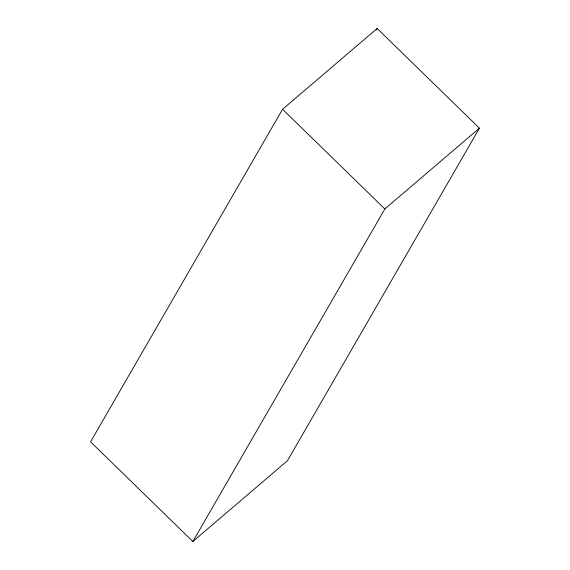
<?xml version="1.0" encoding="UTF-8"?>
<svg xmlns="http://www.w3.org/2000/svg" width="570" height="570" viewBox="0 0 570 570"><rect width="100%" height="100%" fill="white"/><g stroke="black" fill="none" stroke-linecap="round" stroke-linejoin="round"><path stroke-width="0.85" d="M282.556 109.283L90.566 441.821L192.852 541.5L287.444 460.717L479.434 128.179L377.148 28.5L282.556 109.283L384.843 208.962L192.852 541.5M376.257 30.039L377.148 28.5M384.843 208.962L479.434 128.179"/></g></svg>
